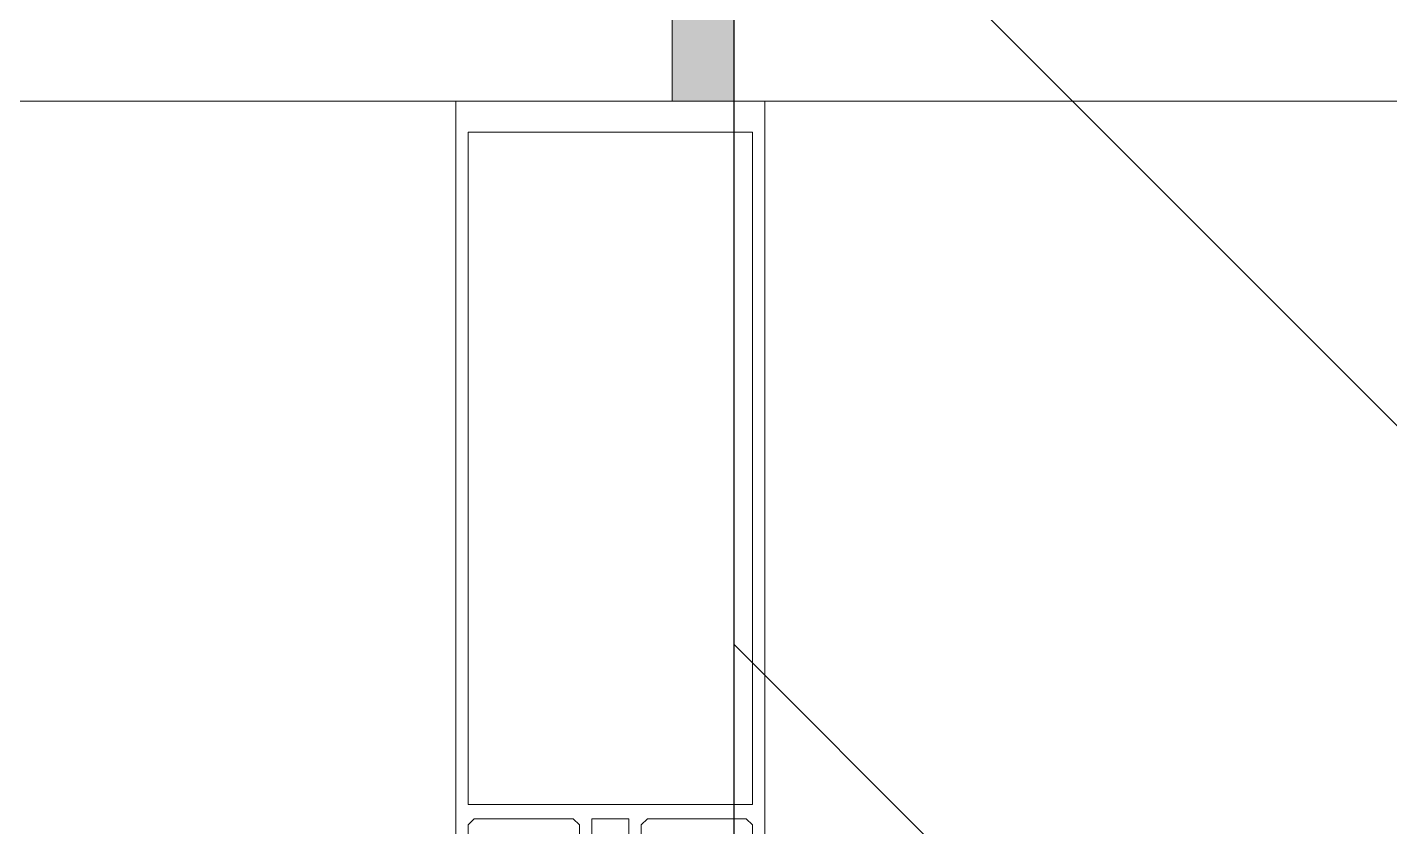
# Model space of a CAD drawing. Header units: millimetres. Extents: x 97 to 215964, y -4577 to 60645.
# Drawn here: x 163433.6 to 163654, y 39857.7 to 39987 of the extents above; entities that cross this region are included whole.
import ezdxf

# ---------------------------------------------------------------- set-up
doc = ezdxf.new("R2010")
doc.units = ezdxf.units.MM
doc.linetypes.add('ADSK_Линия сетки', pattern=[2500, 2000, -250, 0, -250])
for name, color, linetype, lineweight in [('A-GLAZ-CWMG-MCUT', 51, 'Continuous', 9), ('A-GLAZ-CWMG-OTLN', 51, 'Continuous', 9), ('A-WALL-____-MCUT', 113, 'Continuous', 9), ('A-WALL-____-PATT', 111, 'Continuous', 9), ('G-XREF-____-OTLN', 8, 'Continuous', 9), ('S-COLS-____-MCUT', 52, 'Continuous', 9), ('S-COLS-____-OTLN', 52, 'Continuous', 9), ('S-GRID-____-OTLN', 1, 'Continuous', 9)]:
    doc.layers.add(name, color=color, linetype=linetype, lineweight=lineweight)

# ---------------------------------------------------------------- blocks, each defined once
blk = doc.blocks.new('Прямоугольный импост - Рядовой 50х200-38602465-О_АИ_ПП_8_400_Целиком')
at = {"layer": 'A-GLAZ-CWMG-MCUT', "color": 90}
for p, q in [((0, -28.09), (0, -160.2)), ((-50, -160.2), (-50, -40)), ((0, -160.2), (-50, -160.2))]:
    blk.add_line(p, q, dxfattribs=at)
blk = doc.blocks.new('Прямоугольный импост - Рядовой 50х200-40428490-О_АИ_ПП_8_400_Целиком')
at = {"layer": 'A-GLAZ-CWMG-OTLN', "color": 10, "lineweight": 5}
blk.add_line((82100, 39975.02), (83085, 39975.02), dxfattribs=at)
blk = doc.blocks.new('Прямоугольный импост - 200_dwg-17677014-О_АИ_ПП_8_400_Целиком')
at = {"layer": 'G-XREF-____-OTLN', "color": 10, "lineweight": 5, "flags": 128}
for points in [[(227991.45, 196794.97), (227991.45, 196764.97)], [(228001.45, 196764.97), (228001.45, 196794.97), (228002.45, 196795.97), (228018.45, 196795.97), (228019.45, 196794.97), (228019.45, 196790.97)], [(228021.45, 196781.97), (228021.45, 196911.97), (227971.45, 196911.97), (227971.45, 196791.8)], [(227973.45, 196791.8), (227973.45, 196794.97), (227974.45, 196795.97), (227990.45, 196795.97), (227991.45, 196794.97)]]:
    blk.add_lwpolyline(points, dxfattribs=at)
for points in [[(227973.45, 196906.97), (227973.45, 196798.27), (228019.45, 196798.27), (228019.45, 196906.97)], [(227993.45, 196795.97), (227993.45, 196785.27), (227999.45, 196785.27), (227999.45, 196795.97)]]:
    blk.add_lwpolyline(points, close=True, dxfattribs=at)
blk = doc.blocks.new('Прямоугольный импост - 200_dwg-V219-О_АИ_ПП_8_400_Целиком')
at = {"layer": 'G-XREF-____-OTLN', "color": 10, "lineweight": 5, "flags": 128}
for points in [[(227991.45, 196794.97), (227991.45, 196764.97)], [(228001.45, 196764.97), (228001.45, 196794.97), (228002.45, 196795.97), (228018.45, 196795.97), (228019.45, 196794.97), (228019.45, 196790.97)], [(228021.45, 196781.97), (228021.45, 196911.97), (227971.45, 196911.97), (227971.45, 196791.8)], [(227973.45, 196791.8), (227973.45, 196794.97), (227974.45, 196795.97), (227990.45, 196795.97), (227991.45, 196794.97)]]:
    blk.add_lwpolyline(points, dxfattribs=at)
for points in [[(227973.45, 196906.97), (227973.45, 196798.27), (228019.45, 196798.27), (228019.45, 196906.97)], [(227993.45, 196795.97), (227993.45, 196785.27), (227999.45, 196785.27), (227999.45, 196795.97)]]:
    blk.add_lwpolyline(points, close=True, dxfattribs=at)
blk = doc.blocks.new('Прямоугольный импост - 42х50х200h-V228-О_АИ_ПП_8_400_Целиком')
for name in ['Прямоугольный импост - 200_dwg-17677014-О_АИ_ПП_8_400_Целиком', 'Прямоугольный импост - 200_dwg-V219-О_АИ_ПП_8_400_Целиком']:
    blk.add_blockref(name, (-227996.45, -196751.8))
blk = doc.blocks.new('0083_СОШ675_АР_R22_rvt-1-О_АИ_ПП_8_400_Целиком')
at = {"layer": 'S-COLS-____-OTLN', "lineweight": 5}
h = blk.add_hatch(dxfattribs=at)
h.set_pattern_fill('FP_8', color=256, style=0, pattern_type=2)
h.set_pattern_definition([(135, (0, 0), (-142.5612, -142.5612), []), (135, (142.56, 0), (-142.5612, -142.5612), [252.016, -50.403, 3.353, -47.05])])
h.paths.add_polyline_path([(104815.16, 39775), (105250, 39775), (105250, 40475), (104750, 40475), (104750, 39776.45), (104753.7, 39776.45), (104753.7, 39775.15), (104755, 39775)])
h.paths.add_polyline_path([(104755, 39842.92), (104752.32, 39842.92), (104753.7, 39844.4)])
h.paths.add_polyline_path([(104755, 39841.04), (104753.7, 39842.45), (104755, 39842.29)])
h.paths.add_polyline_path([(104752.27, 39837.72), (104752, 39840.49), (104755, 39840.49), (104755, 39839.17), (104753.7, 39838.48)])
at = {"layer": 'S-COLS-____-MCUT', "color": 130, "lineweight": 25}
blk.add_line((104750, 40475), (104750, 39776.45), dxfattribs=at)
at = {"layer": 'A-GLAZ-CWMG-OTLN', "color": 90, "lineweight": 9}
for name, p in [('Прямоугольный импост - Рядовой 50х200-40428490-О_АИ_ПП_8_400_Целиком', (21620, 0)), ('Прямоугольный импост - 42х50х200h-V228-О_АИ_ПП_8_400_Целиком', (104730, 39814.82))]:
    blk.add_blockref(name, p, dxfattribs=at)
at = {"layer": 'A-GLAZ-CWMG-OTLN', "color": 90, "lineweight": 9, "extrusion": (0, 0, -1), "rotation": 180}
blk.add_blockref('Прямоугольный импост - Рядовой 50х200-38602465-О_АИ_ПП_8_400_Целиком', (-104755, 39814.82), dxfattribs=at)

msp = doc.modelspace()

# ---------------------------------------------------------------- hatches: boundary and pattern name
at = {"layer": 'A-WALL-____-PATT'}
msp.add_hatch(color=7, dxfattribs=at).paths.add_polyline_path([(163547.887824, 39975.023044), (163547.887824, 40475), (163537.887824, 40475), (163537.887824, 39975.023044)])

# ---------------------------------------------------------------- linework, layer by layer
at = {"layer": 'A-WALL-____-MCUT', "color": 7}
for p, q in [((163537.887824, 40485), (163537.887824, 39975.023044)), ((163547.887824, 39975.023044), (163547.887824, 40475)), ((163537.887824, 39975.023044), (163547.887824, 39975.023044))]:
    msp.add_line(p, q, dxfattribs=at)
at = {"layer": 'S-GRID-____-OTLN', "linetype": 'ADSK_Линия сетки'}
msp.add_line((55228.336609, 39975.000586), (215146.441901, 39975.000586), dxfattribs=at)

# ---------------------------------------------------------------- block references
at = {"color": 250, "lineweight": 5}
msp.add_blockref('0083_СОШ675_АР_R22_rvt-1-О_АИ_ПП_8_400_Целиком', (58797.887824, 0), dxfattribs=at)

doc.saveas('drawing.dxf')
